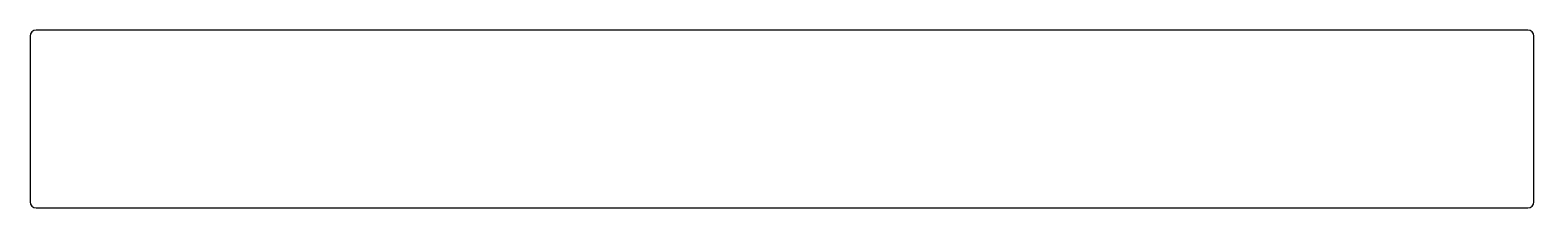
# Model space of a CAD drawing. Header units: millimetres. Extents: x 0 to 749, y 0 to 88.
import ezdxf

# ---------------------------------------------------------------- set-up
doc = ezdxf.new("R2010")
doc.units = ezdxf.units.MM

msp = doc.modelspace()

# ---------------------------------------------------------------- linework, layer by layer
at = {"color": 7, "linetype": 'Continuous', "lineweight": 25}
for p, q in [((0, 85.4), (0, 3)), ((746, 88.4), (3, 88.4)), ((749, 3), (749, 85.4)), ((3, 0), (746, 0))]:
    msp.add_line(p, q, dxfattribs=at)
for centre, start, end in [((3, 85.4), 90, 180), ((746, 85.4), 0, 90), ((3, 3), 180, 270), ((746, 3), 270, 0)]:
    msp.add_arc(centre, 3, start, end, dxfattribs=at)

doc.saveas('drawing.dxf')
